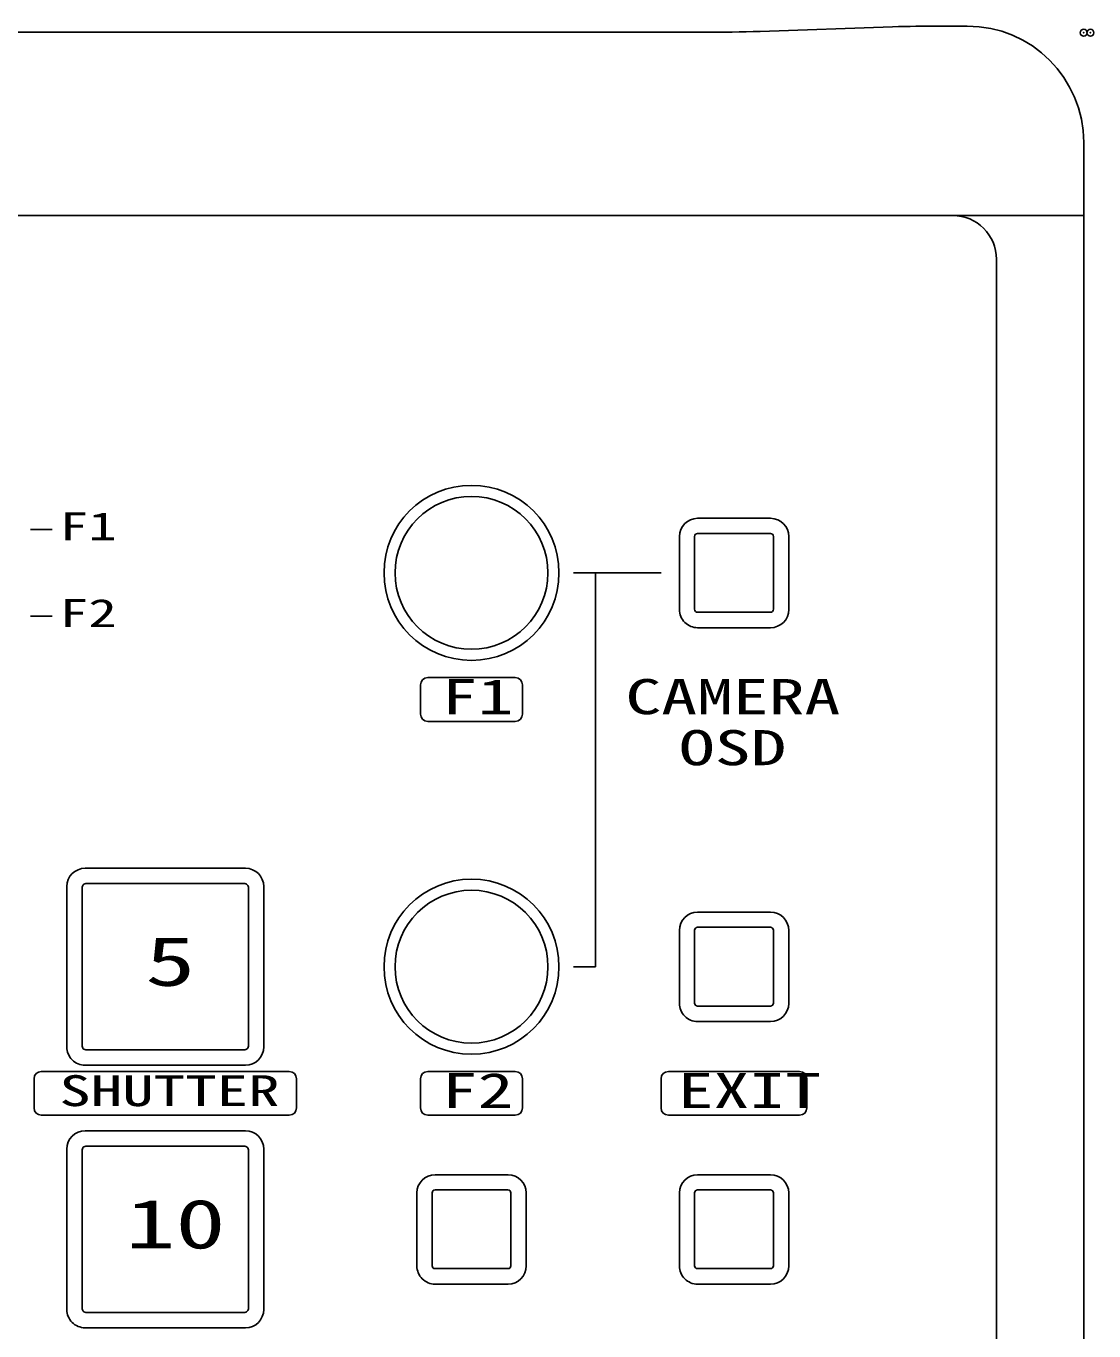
# Model space of a CAD drawing. Units: millimetres, scale not verified. Extents: x -63 to 63, y -56 to 57.
# Drawn here: x -17.15 to -2.51, y 11.28 to 29.17 of the extents above; entities that cross this region are included whole.
import ezdxf
from ezdxf.enums import TextEntityAlignment as Align

# ---------------------------------------------------------------- set-up
doc = ezdxf.new("R2010")
doc.units = ezdxf.units.MM
doc.header["$LTSCALE"] = 0.189787
doc.header["$PDMODE"] = 32
doc.header["$PDSIZE"] = 0.0949
doc.layers.add('0-2_GAIKEI', color=1, linetype='Continuous')
doc.layers.add('0-3_WAKU', color=7, linetype='Continuous')
doc.styles.add('ＭＳ ゴシック', font='')
doc.styles.get('ＭＳ ゴシック').set_extended_font_data('MS Gothic')

msp = doc.modelspace()

# ---------------------------------------------------------------- linework, layer by layer
at = {"layer": '0-2_GAIKEI', "color": 7}
for p, q in [((-4.2429, 29.1675), (-4.6286, 29.1675)), ((-7.8571, 29.0837), (-39.4287, 29.0837)), ((-5.2675, 29.1583), (-7.0817, 29.0949)), ((-2.6464, -4.6291), (-2.6464, 27.571))]:
    msp.add_line(p, q, dxfattribs=at)
at = {"layer": '0-2_GAIKEI'}
for p, q in [((-2.6464, 26.571), (-44.6394, 26.571)), ((-4.4429, 26.564), (-4.4429, 26.571)), ((-3.8429, -3.0291), (-3.8429, 25.971)), ((-6.941, 22.4186), (-7.9411, 22.4187)), ((-16.7929, 22.2666), (-17.0929, 22.2666)), ((-6.9429, 22.211), (-7.9429, 22.211)), ((-8.1911, 22.1687), (-8.1912, 21.1687)), ((-7.9829, 22.171), (-7.9829, 21.171)), ((-6.9029, 21.171), (-6.9029, 22.171)), ((-6.6912, 21.1686), (-6.6911, 22.1686)), ((-8.4429, 21.671), (-9.6429, 21.671)), ((-9.3429, 16.271), (-9.3429, 21.671)), ((-7.9429, 21.131), (-6.9429, 21.131)), ((-16.7929, 21.0766), (-17.0929, 21.0766)), ((-7.9412, 20.9187), (-6.9412, 20.9186)), ((-10.4429, 20.2348), (-11.6429, 20.2348)), ((-11.7429, 20.1348), (-11.7429, 19.7348)), ((-10.3429, 19.7348), (-10.3429, 20.1348)), ((-11.6429, 19.6348), (-10.4429, 19.6348)), ((-14.1424, 17.6204), (-16.3424, 17.6206)), ((-16.5924, 17.3706), (-16.5926, 15.1706)), ((-16.3821, 17.3623), (-16.3829, 17.3499)), ((-16.3797, 17.3743), (-16.3821, 17.3623)), ((-16.3749, 17.3858), (-16.3797, 17.3743)), ((-16.3675, 17.3957), (-16.3749, 17.3858)), ((-16.3577, 17.403), (-16.3675, 17.3957)), ((-16.3463, 17.4077), (-16.3577, 17.403)), ((-16.3342, 17.4102), (-16.3463, 17.4077)), ((-16.3218, 17.411), (-16.3342, 17.4102)), ((-14.1639, 17.411), (-16.3218, 17.411)), ((-14.1516, 17.4102), (-14.1639, 17.411)), ((-14.1395, 17.4078), (-14.1516, 17.4102)), ((-14.128, 17.403), (-14.1395, 17.4078)), ((-14.1182, 17.3956), (-14.128, 17.403)), ((-14.1108, 17.3858), (-14.1182, 17.3956)), ((-14.1061, 17.3744), (-14.1108, 17.3858)), ((-14.1036, 17.3623), (-14.1061, 17.3744)), ((-14.1029, 17.3499), (-14.1036, 17.3623)), ((-13.8926, 15.1704), (-13.8924, 17.3704)), ((-16.3829, 17.3499), (-16.3829, 15.192)), ((-14.1029, 15.192), (-14.1029, 17.3499)), ((-6.9415, 17.0186), (-7.9415, 17.0187)), ((-8.1916, 16.7687), (-8.1917, 15.7687)), ((-7.9829, 16.771), (-7.9829, 15.771)), ((-6.9429, 16.811), (-7.9429, 16.811)), ((-6.9029, 15.771), (-6.9029, 16.771)), ((-6.6917, 15.7686), (-6.6916, 16.7686)), ((-9.6429, 16.271), (-9.3429, 16.271)), ((-7.9429, 15.731), (-6.9429, 15.731)), ((-7.9417, 15.5187), (-6.9417, 15.5186)), ((-16.3829, 15.192), (-16.3821, 15.1796)), ((-16.3821, 15.1796), (-16.3796, 15.1676)), ((-16.3796, 15.1676), (-16.3749, 15.1562)), ((-16.3749, 15.1562), (-16.3676, 15.1463)), ((-16.3676, 15.1463), (-16.3577, 15.1389)), ((-16.3577, 15.1389), (-16.3463, 15.1342)), ((-16.3463, 15.1342), (-16.3342, 15.1317)), ((-16.3342, 15.1317), (-16.3218, 15.131)), ((-16.3218, 15.131), (-14.1639, 15.131)), ((-14.1639, 15.131), (-14.1515, 15.1317)), ((-14.1515, 15.1317), (-14.1395, 15.1342)), ((-14.1395, 15.1342), (-14.1281, 15.1389)), ((-14.1281, 15.1389), (-14.1182, 15.1462)), ((-14.1182, 15.1462), (-14.1108, 15.1561)), ((-14.1108, 15.1561), (-14.1061, 15.1676)), ((-14.1061, 15.1676), (-14.1036, 15.1797)), ((-14.1036, 15.1797), (-14.1029, 15.192)), ((-16.3426, 14.9206), (-14.1426, 14.9204)), ((-17.0429, 14.7348), (-17.0429, 14.3348)), ((-13.5429, 14.8348), (-16.9429, 14.8348)), ((-13.4429, 14.3348), (-13.4429, 14.7348)), ((-11.7429, 14.7348), (-11.7429, 14.3348)), ((-10.4429, 14.8348), (-11.6429, 14.8348)), ((-10.3429, 14.3348), (-10.3429, 14.7348)), ((-8.4429, 14.7348), (-8.4429, 14.3348)), ((-6.5429, 14.8348), (-8.3429, 14.8348)), ((-6.4429, 14.3348), (-6.4429, 14.7348)), ((-16.9429, 14.2348), (-13.5429, 14.2348)), ((-11.6429, 14.2348), (-10.4429, 14.2348)), ((-8.3429, 14.2348), (-6.5429, 14.2348)), ((-14.1424, 14.0204), (-16.3424, 14.0206)), ((-14.1639, 13.811), (-16.3218, 13.811)), ((-16.5924, 13.7706), (-16.5926, 11.5706)), ((-16.3829, 13.7499), (-16.3829, 11.592)), ((-14.1029, 11.592), (-14.1029, 13.7499)), ((-13.8926, 11.5704), (-13.8924, 13.7704)), ((-10.5419, 13.4189), (-11.5419, 13.419)), ((-6.9419, 13.4186), (-7.9419, 13.4187)), ((-11.7919, 13.169), (-11.792, 12.169)), ((-11.5829, 13.171), (-11.5829, 12.171)), ((-10.5429, 13.211), (-11.5429, 13.211)), ((-10.5029, 12.171), (-10.5029, 13.171)), ((-10.292, 12.1689), (-10.2919, 13.1689)), ((-8.1919, 13.1687), (-8.192, 12.1687)), ((-7.9829, 13.171), (-7.9829, 12.171)), ((-6.9429, 13.211), (-7.9429, 13.211)), ((-6.9029, 12.171), (-6.9029, 13.171)), ((-6.692, 12.1686), (-6.6919, 13.1686)), ((-11.5429, 12.131), (-10.5429, 12.131)), ((-7.9429, 12.131), (-6.9429, 12.131)), ((-11.542, 11.919), (-10.542, 11.9189)), ((-7.942, 11.9187), (-6.942, 11.9186)), ((-16.3218, 11.531), (-14.1639, 11.531)), ((-16.3426, 11.3206), (-14.1426, 11.3204))]:
    msp.add_line(p, q, dxfattribs=at)
for points in [[(-16.3218, 13.811), (-16.3342, 13.8102), (-16.3463, 13.8077), (-16.3577, 13.803), (-16.3675, 13.7957), (-16.3749, 13.7858), (-16.3797, 13.7743), (-16.3821, 13.7623), (-16.3829, 13.7499)], [(-14.1029, 13.7499), (-14.1036, 13.7623), (-14.1061, 13.7744), (-14.1108, 13.7858), (-14.1182, 13.7956), (-14.128, 13.803), (-14.1395, 13.8078), (-14.1516, 13.8102), (-14.1639, 13.811)], [(-16.3829, 11.592), (-16.3821, 11.5796), (-16.3796, 11.5675), (-16.3749, 11.5561), (-16.3676, 11.5463), (-16.3577, 11.5389), (-16.3463, 11.5342), (-16.3342, 11.5317), (-16.3218, 11.531)], [(-14.1639, 11.531), (-14.1515, 11.5317), (-14.1395, 11.5342), (-14.1281, 11.5389), (-14.1182, 11.5462), (-14.1108, 11.5561), (-14.1061, 11.5676), (-14.1036, 11.5797), (-14.1029, 11.592)]]:
    msp.add_lwpolyline(points, dxfattribs=at)
for centre, radius in [((-11.0429, 21.671), 1.2), ((-11.0429, 21.671), 1.0484), ((-11.0429, 16.271), 1.2), ((-11.0429, 16.271), 1.0484)]:
    msp.add_circle(centre, radius, dxfattribs=at)
at = {"layer": '0-2_GAIKEI', "color": 7}
for centre, radius, start, end in [((-4.6656, 9.6317), 19.5358, 89.89178, 91.76563), ((-4.2429, 27.571), 1.5965, 0, 90), ((-7.8123, 52.7959), 23.7122, 269.89178, 271.76563)]:
    msp.add_arc(centre, radius, start, end, dxfattribs=at)
at = {"layer": '0-2_GAIKEI'}
for centre, radius, start, end in [((-4.4429, 25.971), 0.6, 0, 90), ((-7.9411, 22.1687), 0.25, 89.99478, 179.99478), ((-6.9411, 22.1686), 0.25, 359.99478, 89.99478), ((-7.9429, 22.171), 0.04, 90, 180), ((-6.9429, 22.171), 0.04, 0, 90), ((-7.9412, 21.1687), 0.25, 179.99478, 269.99478), ((-7.9429, 21.171), 0.04, 180, 270), ((-6.9429, 21.171), 0.04, 270, 0), ((-6.9412, 21.1686), 0.25, 269.99478, 359.99478), ((-11.6429, 20.1348), 0.1, 90, 180), ((-10.4429, 20.1348), 0.1, 0, 90), ((-11.6429, 19.7348), 0.1, 180, 270), ((-10.4429, 19.7348), 0.1, 270, 0), ((-16.3424, 17.3706), 0.25, 89.99478, 179.99478), ((-14.1424, 17.3704), 0.25, 359.99478, 89.99478), ((-7.9416, 16.7687), 0.25, 89.99478, 179.99478), ((-6.9416, 16.7686), 0.25, 359.99478, 89.99478), ((-7.9429, 16.771), 0.04, 90, 180), ((-6.9429, 16.771), 0.04, 0, 90), ((-7.9417, 15.7687), 0.25, 179.99478, 269.99478), ((-7.9429, 15.771), 0.04, 180, 270), ((-6.9429, 15.771), 0.04, 270, 0), ((-6.9417, 15.7686), 0.25, 269.99478, 359.99478), ((-16.3426, 15.1706), 0.25, 179.99478, 269.99478), ((-14.1426, 15.1704), 0.25, 269.99478, 359.99478), ((-16.9429, 14.7348), 0.1, 90, 180), ((-13.5429, 14.7348), 0.1, 0, 90), ((-11.6429, 14.7348), 0.1, 90, 180), ((-10.4429, 14.7348), 0.1, 0, 90), ((-8.3429, 14.7348), 0.1, 90, 180), ((-6.5429, 14.7348), 0.1, 0, 90), ((-16.9429, 14.3348), 0.1, 180, 270), ((-13.5429, 14.3348), 0.1, 270, 0), ((-11.6429, 14.3348), 0.1, 180, 270), ((-10.4429, 14.3348), 0.1, 270, 0), ((-8.3429, 14.3348), 0.1, 180, 270), ((-6.5429, 14.3348), 0.1, 270, 0), ((-16.3424, 13.7706), 0.25, 89.99478, 179.99478), ((-14.1424, 13.7704), 0.25, 359.99478, 89.99478), ((-11.5419, 13.169), 0.25, 89.99478, 179.99478), ((-10.5419, 13.1689), 0.25, 359.99478, 89.99478), ((-7.9419, 13.1687), 0.25, 89.99478, 179.99478), ((-6.9419, 13.1686), 0.25, 359.99478, 89.99478), ((-11.5429, 13.171), 0.04, 90, 180), ((-10.5429, 13.171), 0.04, 0, 90), ((-7.9429, 13.171), 0.04, 90, 180), ((-6.9429, 13.171), 0.04, 0, 90), ((-11.542, 12.169), 0.25, 179.99478, 269.99478), ((-11.5429, 12.171), 0.04, 180, 270), ((-10.5429, 12.171), 0.04, 270, 0), ((-10.542, 12.1689), 0.25, 269.99478, 359.99478), ((-7.942, 12.1687), 0.25, 179.99478, 269.99478), ((-7.9429, 12.171), 0.04, 180, 270), ((-6.9429, 12.171), 0.04, 270, 0), ((-6.942, 12.1686), 0.25, 269.99478, 359.99478), ((-16.3426, 11.5706), 0.25, 179.99478, 269.99478), ((-14.1426, 11.5704), 0.25, 269.99478, 359.99478)]:
    msp.add_arc(centre, radius, start, end, dxfattribs=at)
at = {"layer": '0-3_WAKU'}
for p in [(-2.6464, 29.076), (-2.5538, 29.076)]:
    msp.add_point(p, dxfattribs=at)

# ---------------------------------------------------------------- texts
at = {"layer": '0-2_GAIKEI', "style": 'ＭＳ ゴシック', "width": 1.5}
for s, height, p in [('F1', 0.3854, (-16.6929, 22.0013)), ('F2', 0.3854, (-16.6929, 20.8113)), ('CAMERA', 0.4814, (-8.932, 19.589)), ('F1', 0.4814, (-11.4505, 19.589)), ('OSD', 0.4814, (-8.1983, 18.889)), ('5', 0.6734, (-15.5168, 15.8063)), ('SHUTTER', 0.423, (-16.6968, 14.233)), ('F2', 0.4814, (-11.4505, 14.1889)), ('EXIT', 0.4814, (-8.2146, 14.1889)), ('10', 0.6734, (-15.7907, 12.2063))]:
    msp.add_text(s, height=height, dxfattribs=at).set_placement(p, align=Align.BOTTOM_LEFT)

doc.saveas('drawing.dxf')
